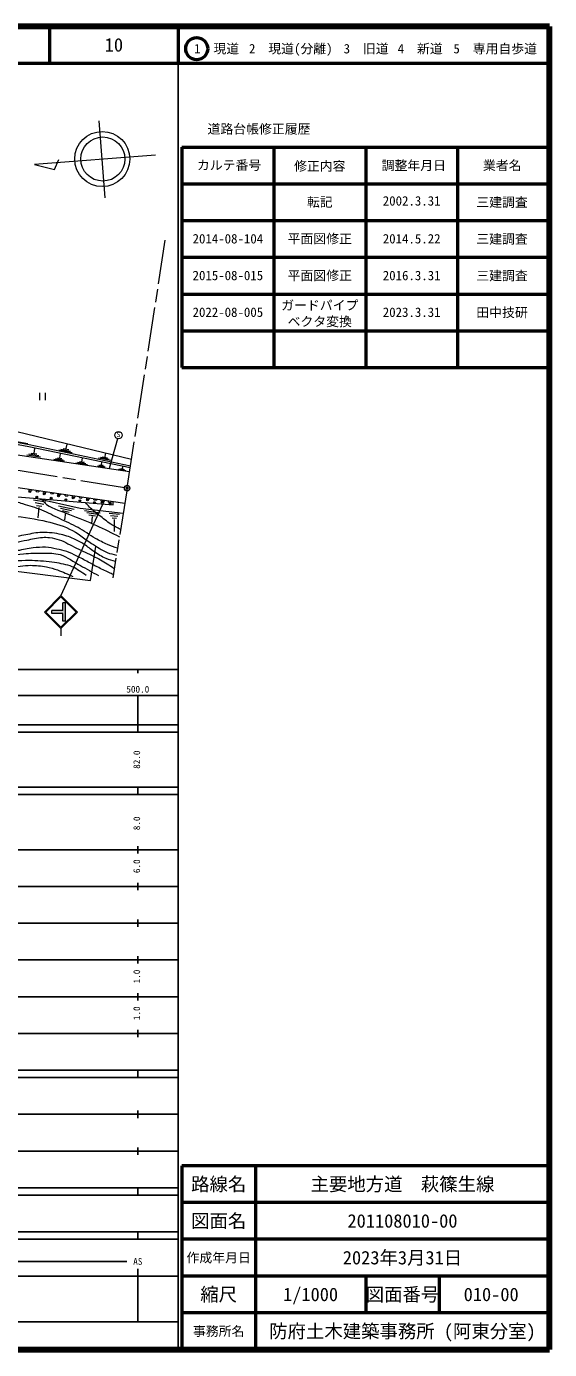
# Model space of a CAD drawing. Units: millimetres, scale not verified. Extents: x 40000 to 317837911, y 20000 to 311631276.
# Drawn here: x 537716 to 680000, y 20000 to 380000 of the extents above; entities that cross this region are included whole.
import ezdxf
from ezdxf.enums import TextEntityAlignment as Align

# ---------------------------------------------------------------- set-up
doc = ezdxf.new("R2010")
doc.units = ezdxf.units.MM
doc.header["$LTSCALE"] = 1000
doc.header["$PDMODE"] = 32
doc.header["$PDSIZE"] = 500
doc.linetypes.add('CHAIN', pattern=[18.5, 12, -1.5, 3.5, -1.5])
for name, color, linetype, lineweight in [('M-BGD', 7, 'Continuous', 13), ('M-BGD-EXST', 7, 'Continuous', 13), ('M-BMK', 2, 'CHAIN', 13), ('M-BMK-SRVR', 3, 'Continuous', 13), ('M-STR-HTXT', 7, 'Continuous', 13), ('M-STR-STRC', 7, 'Continuous', 13), ('M-TTL', 2, 'Continuous', 140), ('M-TTL-BAND', 7, 'Continuous', 25), ('M-TTL-FRAM', 2, 'Continuous', 50), ('M-TTL-LINE', 7, 'Continuous', 50)]:
    doc.layers.add(name, color=color, linetype=linetype, lineweight=lineweight)
doc.layers.add('M-OTRS', color=6, linetype='Continuous')
doc.layers.add('M-TTL-TXT', color=7, linetype='Continuous')
doc.styles.add('ＭＳ ゴシック', font='')
doc.styles.get('ＭＳ ゴシック').set_extended_font_data('MS Gothic')

msp = doc.modelspace()

# ---------------------------------------------------------------- hatches: boundary and pattern name
at = {"layer": 'M-STR-STRC'}
msp.add_hatch(color=256, dxfattribs=at).paths.add_polyline_path([(544598, 221049), (547598, 221049), (547598, 223174), (548348, 223174), (548348, 218174), (547598, 218174), (547598, 220299), (544597, 220299)])

# ---------------------------------------------------------------- linework, layer by layer
at = {"layer": 'M-BGD'}
for p, q in [((566299, 262216), (514294, 274645)), ((565770, 258785), (506700, 267583)), ((538073, 266392), (534509, 267094)), ((541525, 262775), (537783, 263369)), ((541047, 263178), (538374, 263602)), ((540570, 263581), (538966, 263836)), ((539806, 263921), (540035, 265194)), ((550126, 263949), (546513, 264672)), ((546783, 262651), (547008, 263737)), ((549675, 264357), (547094, 264873)), ((549223, 264764), (547675, 265074)), ((548492, 265122), (548751, 266340)), ((559765, 262513), (558348, 262806)), ((559083, 262811), (559245, 263724)), ((490818, 261032), (564436, 250262)), ((548093, 261699), (545173, 262154)), ((547732, 262035), (545646, 262361)), ((547371, 262372), (546120, 262567)), ((554281, 260739), (551133, 261205)), ((553872, 261035), (551623, 261367)), ((553463, 261330), (552114, 261529)), ((552815, 261582), (552978, 262497)), ((559094, 260059), (557075, 260384)), ((560629, 261862), (557323, 262545)), ((558830, 260285), (557387, 260518)), ((558565, 260512), (557700, 260652)), ((560197, 262187), (557835, 262675)), ((558149, 260702), (558245, 261422)), ((564738, 259104), (562714, 259460)), ((564475, 259300), (563029, 259555)), ((564212, 259497), (563345, 259650)), ((563796, 259670), (563902, 260253)), ((529054, 252490), (561303, 249845)), ((538440, 253762), (538483, 254059)), ((538440, 253762), (539093, 253666)), ((539136, 253963), (539093, 253666)), ((540399, 253475), (540442, 253772)), ((540399, 253475), (541051, 253380)), ((541095, 253676), (541051, 253380)), ((542357, 253189), (542401, 253485)), ((542357, 253189), (543010, 253093)), ((543054, 253390), (543010, 253093)), ((544316, 252902), (544360, 253199)), ((544316, 252902), (544969, 252806)), ((545013, 253103), (544969, 252806)), ((546275, 252615), (546318, 252912)), ((546275, 252615), (546928, 252520)), ((546971, 252817), (546928, 252520)), ((548234, 252329), (548277, 252626)), ((548234, 252329), (548887, 252233)), ((548930, 252530), (548887, 252233)), ((550193, 252042), (550236, 252339)), ((550193, 252042), (550846, 251947)), ((550889, 252244), (550846, 251947)), ((552152, 251756), (552195, 252053)), ((539647, 251208), (542953, 250683)), ((540051, 250436), (542413, 250061)), ((552284, 248808), (540221, 251574)), ((540455, 249664), (541872, 249439)), ((541118, 249087), (540844, 246298)), ((546418, 249523), (550650, 248632)), ((546951, 248893), (549974, 248256)), ((552152, 251756), (552805, 251660)), ((564001, 247524), (552284, 248808)), ((552848, 251957), (552805, 251660)), ((554110, 251469), (554154, 251766)), ((554110, 251469), (554763, 251374)), ((554807, 251670), (554763, 251374)), ((556069, 251183), (556113, 251479)), ((556069, 251183), (556722, 251087)), ((556766, 251384), (556722, 251087)), ((558028, 250896), (558072, 251193)), ((558028, 250896), (558681, 250800)), ((558725, 251097), (558681, 250800)), ((559987, 250609), (560030, 250906)), ((559987, 250609), (560640, 250514)), ((560683, 250811), (560640, 250514)), ((561303, 249845), (561336, 250715)), ((547484, 248262), (549298, 247881)), ((548343, 247736), (548057, 245725)), ((553522, 248304), (557739, 247665)), ((554092, 247721), (557105, 247265)), ((554663, 247138), (556470, 246864)), ((555545, 246674), (555418, 244707)), ((560199, 247598), (563005, 247331)), ((560593, 246956), (562598, 246765)), ((560987, 246314), (562190, 246199)), ((561584, 245854), (561549, 242607))]:
    msp.add_line(p, q, dxfattribs=at)
for points in [[(565918, 259915), (538317, 265632), (509839, 271003)], [(566020, 260404), (538414, 266122), (509940, 271492)]]:
    msp.add_lwpolyline(points, dxfattribs=at)
for centre, radius in [((538645, 253453), 100), ((538645, 253453), 60), ((540498, 251926), 100), ((542563, 252803), 100), ((542563, 252803), 60), ((546438, 252280), 100), ((546438, 252280), 60), ((540498, 251926), 60), ((544422, 251650), 100), ((544422, 251650), 60), ((548453, 251247), 100), ((548453, 251247), 60), ((550440, 251742), 100), ((550440, 251742), 60), ((552272, 250971), 100), ((552272, 250971), 60), ((554315, 251191), 100), ((554315, 251191), 60), ((556260, 250441), 100), ((556260, 250441), 60), ((558318, 250540), 100), ((558318, 250540), 60), ((560481, 250130), 100), ((560481, 250130), 60)]:
    msp.add_circle(centre, radius, dxfattribs=at)
for points, knots in [([(496068, 244321), (497879, 244357), (499712, 244136), (501499, 244427), (503649, 244778), (505668, 245694), (507736, 246379), (509606, 246999), (511402, 247862), (513315, 248331), (515141, 248777), (517017, 249055), (518895, 249137), (521024, 249230), (523169, 249072), (525280, 248776), (527793, 248424), (530215, 247587), (532705, 247100), (535856, 246485), (539085, 246273), (542209, 245531), (544674, 244944), (547173, 244344), (549464, 243261), (551620, 242241), (553421, 240595), (555446, 239336), (556833, 238474), (558165, 237492), (559668, 236854), (560471, 236513), (561350, 236386), (562191, 236151)], [0, 0, 0, 0, 1, 1, 1, 2, 2, 2, 3, 3, 3, 4, 4, 4, 5, 5, 5, 6, 6, 6, 7, 7, 7, 8, 8, 8, 9, 9, 9, 10, 10, 10, 11, 11, 11, 11]), ([(562488, 238014), (561574, 238353), (560639, 238636), (559748, 239030), (558632, 239522), (557557, 240107), (556495, 240708), (554874, 241626), (553376, 242752), (551743, 243650), (550112, 244546), (548394, 245273), (546718, 246082), (545121, 246853), (543569, 247727), (541923, 248387), (540244, 249062), (538493, 249544), (536761, 250070), (535580, 250429), (534410, 250842), (533197, 251074), (531051, 251485), (528851, 251527), (526678, 251753)], [0, 0, 0, 0, 1, 1, 1, 2, 2, 2, 3, 3, 3, 4, 4, 4, 5, 5, 5, 6, 6, 6, 7, 7, 7, 8, 8, 8, 8]), ([(542001, 251166), (542394, 250761), (542715, 250272), (543179, 249950), (545055, 248645), (547353, 248084), (549458, 247192), (551868, 246171), (554338, 245292), (556727, 244222), (558847, 243274), (560902, 242187), (562990, 241169)], [0, 0, 0, 0, 1, 1, 1, 2, 2, 2, 3, 3, 3, 4, 4, 4, 4]), ([(563296, 243094), (562411, 243597), (561491, 244044), (560641, 244604), (559554, 245321), (558546, 246153), (557530, 246966), (556610, 247702), (555665, 248414), (554829, 249243), (554449, 249620), (554132, 250056), (553783, 250462)], [0, 0, 0, 0, 1, 1, 1, 2, 2, 2, 3, 3, 3, 4, 4, 4, 4]), ([(561923, 234464), (561073, 234709), (560186, 234853), (559372, 235199), (558200, 235698), (557127, 236409), (556063, 237109), (555144, 237712), (554343, 238482), (553418, 239074), (552522, 239648), (551595, 240182), (550618, 240602), (549334, 241153), (548000, 241619), (546629, 241889), (544911, 242227), (543140, 242366), (541390, 242292), (539894, 242229), (538431, 241827), (536956, 241571), (535341, 241291), (533742, 240913), (532119, 240680), (531035, 240524), (529946, 240390), (528852, 240340), (525988, 240209), (523112, 240271), (520250, 240441), (516688, 240653), (513161, 241277), (509606, 241587), (504824, 242003), (500011, 242028), (495239, 242541), (491272, 242968), (487347, 243719), (483401, 244307)], [0, 0, 0, 0, 1, 1, 1, 2, 2, 2, 3, 3, 3, 4, 4, 4, 5, 5, 5, 6, 6, 6, 7, 7, 7, 8, 8, 8, 9, 9, 9, 10, 10, 10, 11, 11, 11, 12, 12, 12, 13, 13, 13, 13]), ([(485194, 241990), (487004, 241820), (488813, 241629), (490625, 241480), (492532, 241324), (494447, 241259), (496352, 241077), (499422, 240785), (502477, 240347), (505538, 239974), (508403, 239625), (511258, 239194), (514130, 238914), (515894, 238741), (517664, 238632), (519433, 238532), (521503, 238415), (523576, 238213), (525649, 238277), (527724, 238341), (529795, 238580), (531843, 238914), (533853, 239241), (535806, 239857), (537804, 240250), (539212, 240527), (540616, 240866), (542047, 240971), (542696, 241019), (543353, 241008), (543999, 240929), (544891, 240820), (545781, 240631), (546629, 240335), (548275, 239761), (549768, 238819), (551339, 238065), (552879, 237327), (554445, 236641), (555964, 235859), (557207, 235218), (558437, 234547), (559634, 233822), (560310, 233413), (560953, 232952), (561613, 232517)], [0, 0, 0, 0, 1, 1, 1, 2, 2, 2, 3, 3, 3, 4, 4, 4, 5, 5, 5, 6, 6, 6, 7, 7, 7, 8, 8, 8, 9, 9, 9, 10, 10, 10, 11, 11, 11, 12, 12, 12, 13, 13, 13, 14, 14, 14, 15, 15, 15, 15]), ([(561351, 230866), (560952, 231053), (560553, 231237), (560156, 231425), (559096, 231927), (558028, 232412), (556982, 232943), (556142, 233370), (555325, 233841), (554493, 234282), (553456, 234832), (552428, 235400), (551372, 235913), (550489, 236342), (549612, 236797), (548685, 237120), (547794, 237431), (546865, 237627), (545941, 237818), (544944, 238023), (543941, 238246), (542924, 238298), (541802, 238356), (540675, 238236), (539558, 238110), (538116, 237946), (536705, 237579), (535268, 237374), (533859, 237174), (532446, 236985), (531025, 236894), (529658, 236805), (528285, 236829), (526915, 236828), (524865, 236825), (522814, 236849), (520765, 236912), (518578, 236981), (516394, 237105), (514210, 237231), (509554, 237499), (504906, 237892), (500251, 238164), (498124, 238288), (495995, 238406), (493866, 238482), (491293, 238575), (488718, 238595), (486144, 238652)], [0, 0, 0, 0, 1, 1, 1, 2, 2, 2, 3, 3, 3, 4, 4, 4, 5, 5, 5, 6, 6, 6, 7, 7, 7, 8, 8, 8, 9, 9, 9, 10, 10, 10, 11, 11, 11, 12, 12, 12, 13, 13, 13, 14, 14, 14, 15, 15, 15, 16, 16, 16, 16]), ([(510537, 235650), (513387, 235466), (516231, 235126), (519086, 235099), (522364, 235067), (525642, 235272), (528908, 235544), (531599, 235768), (534257, 236309), (536948, 236520), (538719, 236659), (540498, 236761), (542273, 236711), (543807, 236668), (545386, 236728), (546855, 236287), (548852, 235687), (550541, 234336), (552371, 233338), (554019, 232439), (555652, 231513), (557293, 230601)], [0, 0, 0, 0, 1, 1, 1, 2, 2, 2, 3, 3, 3, 4, 4, 4, 5, 5, 5, 6, 6, 6, 7, 7, 7, 7]), ([(553941, 230644), (552675, 231422), (551516, 232408), (550144, 232977), (548632, 233604), (546985, 233860), (545370, 234123), (543353, 234451), (541304, 234600), (539261, 234653), (536792, 234718), (534321, 234556), (531857, 234399), (529809, 234268), (527770, 234017), (525726, 233826)], [0, 0, 0, 0, 1, 1, 1, 2, 2, 2, 3, 3, 3, 4, 4, 4, 5, 5, 5, 5]), ([(533236, 232765), (535103, 232970), (536958, 233370), (538837, 233380), (540272, 233388), (541711, 233219), (543122, 232956), (544167, 232762), (545194, 232459), (546198, 232107), (547606, 231614), (548941, 230934), (550313, 230347)], [0, 0, 0, 0, 1, 1, 1, 2, 2, 2, 3, 3, 3, 4, 4, 4, 4])]:
    msp.add_open_spline(points, degree=3, knots=knots, dxfattribs=at)
for p in [(538645, 253453), (540498, 251926), (542563, 252803), (546438, 252280), (544422, 251650), (548453, 251247), (550440, 251742), (552272, 250971), (554315, 251191), (556260, 250441), (558318, 250540), (560481, 250130)]:
    msp.add_point(p, dxfattribs=at)
at = {"layer": 'M-BGD-EXST'}
for p, q in [((541293, 280302), (541293, 278302)), ((542793, 280302), (542793, 278302)), ((562472, 267838), (560199, 259685))]:
    msp.add_line(p, q, dxfattribs=at)
msp.add_circle((562741, 268801), 1000, dxfattribs=at)
at = {"layer": 'M-BMK'}
for p, q in [((565204, 255110), (575589, 322499)), ((564349, 254488), (470920, 269468)), ((564972, 253629), (561203, 229941))]:
    msp.add_line(p, q, dxfattribs=at)
at = {"layer": 'M-BMK-SRVR'}
for p, q in [((559142, 333415), (557520, 354352)), ((572788, 345004), (539857, 342452)), ((539857, 342452), (545352, 341066)), ((545352, 341066), (546487, 343844))]:
    msp.add_line(p, q, dxfattribs=at)
for centre, radius in [((558328, 343926), 7500), ((558486, 343929), 6000), ((565089, 254369), 750)]:
    msp.add_circle(centre, radius, dxfattribs=at)
at = {"layer": 'M-OTRS'}
msp.add_point((565089, 254369), dxfattribs=at)
msp.add_point((565089, 254369), dxfattribs=at)
at = {"layer": 'M-STR-HTXT'}
for p, q in [((555157, 229295), (556627, 238516)), ((488013, 237493), (555157, 229295))]:
    msp.add_line(p, q, dxfattribs=at)
at = {"layer": 'M-STR-STRC'}
for p, q in [((558859, 250960), (547098, 225175)), ((542598, 220675), (547098, 225175)), ((542952, 220675), (547098, 224821)), ((551599, 220674), (547098, 225175)), ((551245, 220674), (547098, 224821)), ((542598, 220675), (547098, 216174)), ((542952, 220675), (547098, 216527)), ((544597, 220299), (544598, 221049)), ((547598, 220299), (544597, 220299)), ((547598, 221049), (544598, 221049)), ((547098, 216527), (551245, 220674)), ((547099, 216174), (551599, 220674)), ((548348, 223174), (547598, 223174)), ((547598, 221049), (547598, 223174)), ((547598, 218174), (547598, 220299)), ((548348, 218174), (548348, 223174)), ((547098, 216174), (547098, 214174)), ((548348, 218174), (547598, 218174))]:
    msp.add_line(p, q, dxfattribs=at)
at = {"layer": 'M-TTL'}
for p, q in [((680000, 380000), (40000, 380000)), ((680000, 20000), (680000, 380000)), ((40000, 20000), (680000, 20000))]:
    msp.add_line(p, q, dxfattribs=at)
at = {"layer": 'M-TTL-BAND'}
for p, q in [((579000, 20000), (579000, 370000)), ((40000, 205000), (579000, 205000)), ((568000, 205000), (568000, 204000)), ((68000, 198000), (579000, 198000)), ((568000, 188000), (568000, 198000)), ((40000, 190000), (579000, 190000)), ((40000, 188000), (579000, 188000)), ((40000, 173000), (579000, 173000)), ((568000, 171000), (568000, 173000)), ((40000, 171000), (579000, 171000)), ((40000, 156000), (579000, 156000)), ((568000, 155000), (568000, 157000)), ((46000, 146000), (579000, 146000)), ((568000, 145000), (568000, 147000)), ((568000, 135000), (568000, 137000)), ((52000, 136000), (579000, 136000)), ((46000, 126000), (579000, 126000)), ((568000, 125000), (568000, 127000)), ((52000, 116000), (579000, 116000)), ((568000, 115000), (568000, 117000)), ((46000, 106000), (579000, 106000)), ((568000, 105000), (568000, 107000)), ((40000, 96000), (579000, 96000)), ((40000, 94000), (579000, 94000)), ((568000, 94000), (568000, 96000)), ((49000, 84000), (579000, 84000)), ((568000, 83000), (568000, 85000)), ((40000, 74000), (579000, 74000)), ((568000, 73000), (568000, 75000)), ((40000, 64000), (579000, 64000)), ((40000, 62000), (579000, 62000)), ((568000, 62000), (568000, 64000)), ((40000, 52000), (579000, 52000)), ((568000, 50000), (568000, 52000)), ((40000, 50000), (579000, 50000)), ((71000, 44000), (565000, 44000)), ((40000, 40000), (579000, 40000)), ((568000, 27500), (568000, 42000)), ((68000, 27500), (579000, 27500))]:
    msp.add_line(p, q, dxfattribs=at)
at = {"layer": 'M-TTL-FRAM'}
for p, q in [((580000, 347197), (580000, 287197)), ((580000, 347197), (680000, 347197)), ((580000, 287197), (680000, 287197)), ((680000, 70000), (580000, 70000)), ((580000, 70000), (580000, 20000))]:
    msp.add_line(p, q, dxfattribs=at)
at = {"layer": 'M-TTL-LINE'}
for p, q in [((543997, 380000), (543997, 370000)), ((579000, 380000), (579000, 370000)), ((40000, 370000), (680000, 370000)), ((605000, 347197), (605000, 287197)), ((630000, 347197), (630000, 287197)), ((655000, 347197), (655000, 287197)), ((580000, 337197), (680000, 337197)), ((580000, 327197), (680000, 327197)), ((580000, 317197), (680000, 317197)), ((580000, 307197), (680000, 307197)), ((580000, 297197), (680000, 297197)), ((600000, 70000), (600000, 20000)), ((680000, 60000), (580000, 60000)), ((680000, 50000), (580000, 50000)), ((680000, 40000), (580000, 40000)), ((630000, 40000), (630000, 30000)), ((650000, 40000), (650000, 30000)), ((680000, 30000), (580000, 30000))]:
    msp.add_line(p, q, dxfattribs=at)
msp.add_circle((584031, 373958), 3000, dxfattribs=at)

# ---------------------------------------------------------------- texts
at = {"layer": 'M-BGD-EXST', "style": 'ＭＳ ゴシック'}
msp.add_text('S', height=1320, dxfattribs=at).set_placement((562741, 267901), align=Align.BOTTOM_CENTER)
at = {"layer": 'M-TTL-BAND', "style": 'ＭＳ ゴシック'}
for s, p in [('500.0', (568000, 198195)), ('AS', (568000, 42500))]:
    msp.add_text(s, height=1833, dxfattribs=at).set_placement(p, align=Align.BOTTOM_CENTER)
for s, p in [('82.0', (569174, 180500)), ('8.0', (569174, 163174)), ('6.0', (569174, 151500)), ('1.0', (569174, 121500)), ('1.0', (569174, 111500))]:
    msp.add_text(s, height=1833, rotation=90, dxfattribs=at).set_placement(p, align=Align.BOTTOM_CENTER)
at = {"layer": 'M-TTL-TXT', "style": 'ＭＳ ゴシック'}
for s, height, p in [('10', 3666, (561497, 375000)), ('1\u3000現道', 2566, (589448, 373958)), ('2\u3000現道(分離)', 2566, (609619, 373958)), ('3\u3000旧道', 2566, (630121, 373958)), ('4\u3000新道', 2566, (644824, 373958)), ('5\u3000専用自歩道', 2566, (665228, 373958)), ('道路台帳修正履歴', 2566, (600968, 352113)), ('カルテ番号', 2566, (592839, 342277)), ('修正内容', 2566, (617509, 342023)), ('調整年月日', 2566, (643089, 342197)), ('業者名', 2566, (667134, 342197)), ('転記', 2566, (617500, 332245)), ('三建調査', 2566, (667077, 332189)), ('2014-08-104', 2566, (592500, 322245)), ('平面図修正', 2566, (617500, 322245)), ('2014.5.22', 2566, (642500, 322245)), ('三建調査', 2566, (667077, 322189)), ('2015-08-015', 2566, (592500, 312245)), ('平面図修正', 2566, (617500, 312245)), ('2016.3.31', 2566, (642500, 312245)), ('三建調査', 2566, (667077, 312189)), ('2022-08-005', 2566, (592500, 302245)), ('ガードパイプ', 2566, (617500, 304144)), ('2023.3.31', 2566, (642500, 302245)), ('田中技研', 2566, (667077, 302189)), ('ベクタ変換', 2566, (617500, 299714)), ('路線名', 3666, (590000, 65000)), ('路線名', 3666, (590000, 65000)), ('主要地方道\u3000萩篠生線', 3666, (640000, 65000)), ('図面名', 3666, (590000, 55000)), ('図面名', 3666, (590000, 55000)), ('201108010-00', 3666, (640000, 55000)), ('2023年3月31日', 3666, (640000, 45000)), ('作成年月日', 2566, (590000, 45000)), ('作成年月日', 2566, (590000, 45000)), ('縮尺', 3666, (590000, 35000)), ('縮尺', 3666, (590000, 35000)), ('1/1000', 3666, (615000, 35000)), ('図面番号', 3666, (640000, 35000)), ('図面番号', 3666, (640000, 35000)), ('010-00', 3666, (664125, 35000)), ('事務所名', 2566, (590000, 25000)), ('事務所名', 2566, (590000, 25000)), ('防府土木建築事務所 (阿東分室)', 3666, (640000, 25000))]:
    msp.add_text(s, height=height, dxfattribs=at).set_placement(p, align=Align.MIDDLE_CENTER)
msp.add_text('2002.3.31', height=2566, dxfattribs=at).set_placement((642500, 330495), align=Align.BOTTOM_CENTER)

doc.saveas('drawing.dxf')
